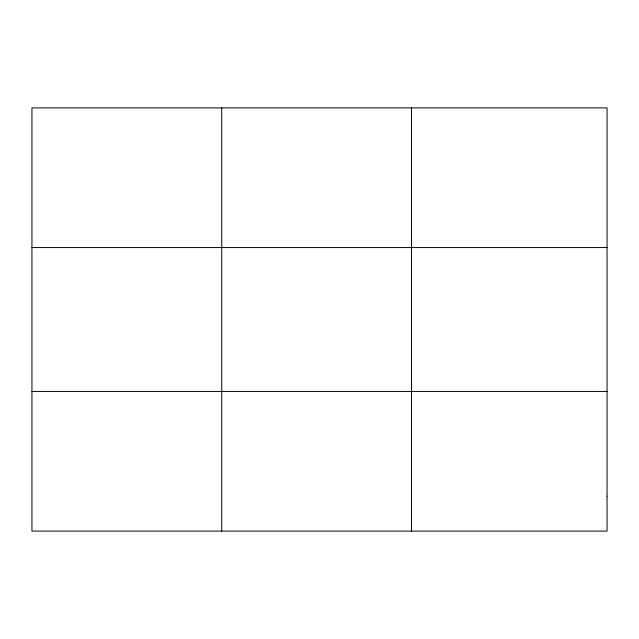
<?xml version="1.0" encoding="UTF-8"?>
<svg xmlns="http://www.w3.org/2000/svg" width="639" height="639" viewBox="0 0 639 639"><rect width="100%" height="100%" fill="white"/><g stroke="black" fill="none" stroke-linecap="round" stroke-linejoin="round"><path stroke-width="0.96" d="M221.733 107.903L221.733 531.097M411.516 107.903L411.516 531.097M31.95 247.557L607.05 247.557M31.95 391.443L607.05 391.443M607.05 496.184L607.05 531.097L31.95 531.097L31.95 107.903L607.05 107.903L607.05 496.184"/></g></svg>
